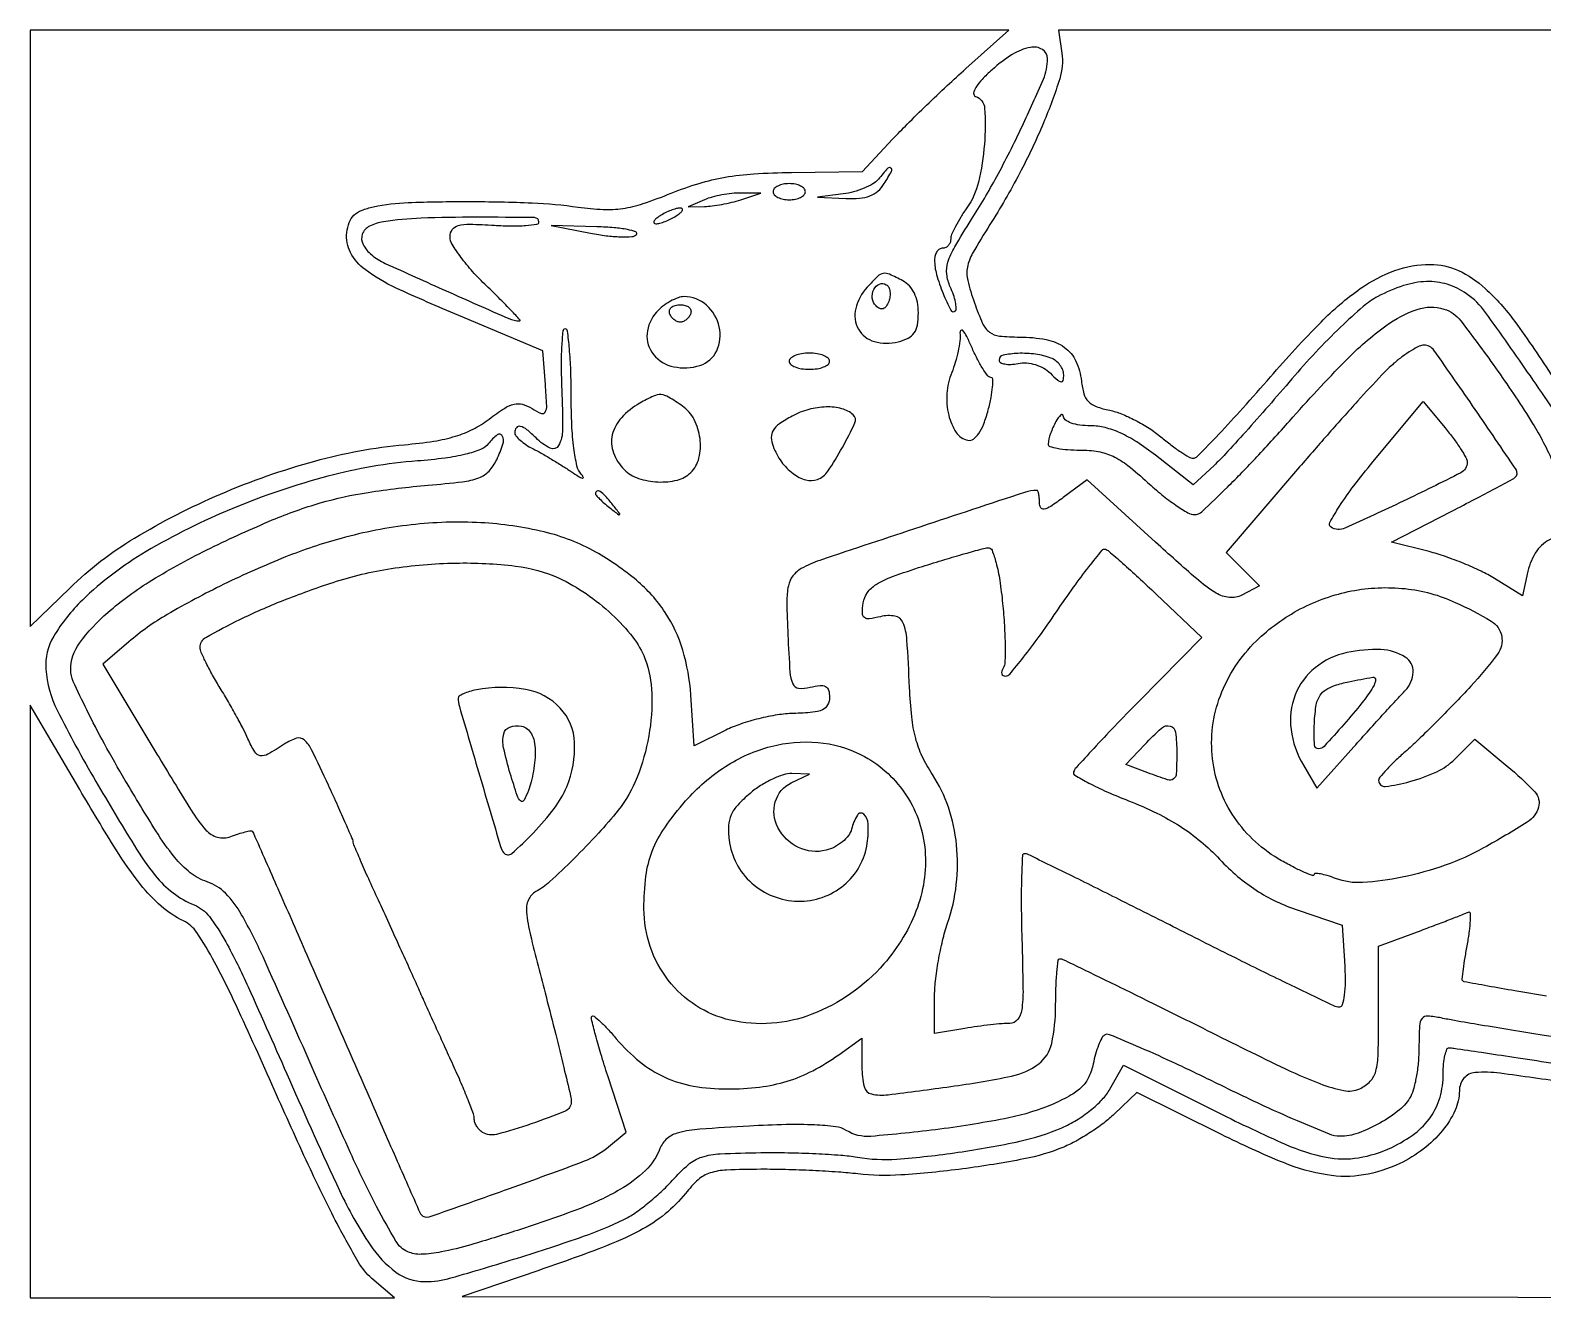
# Model space of a CAD drawing. Extents: x 0 to 315, y 0 to 157.
# Drawn here: x 0 to 187.3, y 0 to 157 of the extents above; entities that cross this region are included whole.
import ezdxf

# ---------------------------------------------------------------- set-up
doc = ezdxf.new("R2010")
doc.units = 0

msp = doc.modelspace()

# ---------------------------------------------------------------- linework, layer by layer
for points in [[(0, 120.064924), (0, 83.129848), (4.897504, 87.900166, -0.05735), (12.892513, 94.075333, -0.034631), (23.556244, 99.544043, -0.033948), (35.241842, 103.635077, -0.044449), (46.368339, 105.660322, 0.015399), (50.002828, 106.105962, 0.035572), (52.683712, 106.716491, 0.044652), (54.847881, 107.591633, 0.043765), (56.837842, 108.841994, -0.017829), (58.721823, 110.166653, -0.084556), (59.927673, 110.688533, -0.130874), (60.965249, 110.667229, -0.069473), (62.147576, 110.13991, 0.039593), (63.303668, 109.539355, 0.382246), (63.785148, 109.704413, 0.139982), (63.967417, 110.475335, 0.006902), (63.809735, 113.109205), (63.5, 117.309969), (53.064026, 121.668301, -0.008936), (45.311915, 125.06973, -0.051678), (41.468345, 127.345638, -0.113537), (39.659649, 129.463549, -0.150343), (39.202667, 131.943076, -0.061592), (39.508157, 133.195645, -0.110612), (40.087561, 134.075053, -0.098406), (41.039351, 134.68742, -0.041645), (42.5, 135.126938, -0.043404), (46.807904, 135.656398, -0.009238), (54.365587, 135.78536, -0.010161), (62.154007, 135.616054, -0.024782), (67.868447, 135.091081, 0.02367), (70.955276, 134.800582, 0.048675), (73.377107, 134.923647, 0.043507), (75.896106, 135.526761, 0.015527), (79.368447, 136.806131, -0.022391), (82.834327, 138.029369, -0.030728), (86.050261, 138.792805, -0.027062), (89.632877, 139.215823, -0.012784), (94.286054, 139.392046), (103.072107, 139.5), (106.808564, 143.5, -0.008849), (108.618063, 145.369677, -0.004182), (111.014781, 147.720312, -0.004143), (113.564837, 150.139365, -0.00584), (115.880664, 152.25), (121.216307, 157), (60.608154, 157), (0, 157)], [(119.116928, 152.104393, 0.021252), (117.892329, 150.913797, 0.050435), (117.117831, 149.907986, 0.096658), (116.844887, 149.188727, 0.370426), (117.072084, 148.809305, -0.306011), (118.205587, 147.333999, -0.03442), (118.171711, 142.885798, -0.038644), (117.441841, 138.173876, -0.097267), (116.016363, 135.02298, 0.016697), (115.244438, 133.858499, 0.01942), (114.592307, 132.701236, 0.018782), (114.120245, 131.690032, 0.100133), (114, 131.09563, -0.090094), (113.924012, 130.677338, -0.095386), (113.70625, 130.321841, -0.099739), (113.381512, 130.083984, -0.108766), (113, 130, 0.142091), (112.61866, 129.889397, 0.099719), (112.29375, 129.578498, 0.084528), (112.074871, 129.113566, 0.06794), (112, 128.5651, 0.068665), (112.249465, 126.757138, 0.02767), (113.057832, 124.393701, 0.022515), (114.009025, 122.319158, 0.508364), (114.565419, 122.232086, 0.216512), (114.69542, 122.57856, 0.034133), (114.594459, 123.317849, 0.032661), (114.342961, 124.229182, 0.023245), (113.948863, 125.212888, -0.079735), (113.516981, 126.783202, -0.103655), (113.661571, 128.264365, -0.056451), (114.504262, 130.168417, -0.009912), (116.552, 133.513835, 0.018633), (119.699786, 138.863732, 0.01314), (122.849435, 145.090524, 0.00955), (125.479075, 150.933189, 0.101298), (126, 153.478043, 0.262439), (125.355294, 154.62174, 0.187443), (123.876167, 154.881134, 0.090681), (121.628102, 153.98883, 0.042552)], [(105.047973, 138.557804, -0.085703), (104.36684, 137.975796, -0.034458), (103.26984, 137.422409, -0.032831), (101.979033, 136.976412, -0.035622), (100.675529, 136.717841), (97.5, 136.320074), (101.009453, 136.160037, 0.033173), (102.717684, 136.195489, 0.07059), (104.002362, 136.493603, 0.086457), (104.984932, 137.084521, 0.074793), (105.767927, 138, 0.011286), (106.684282, 139.543807, 0.372051), (106.604925, 139.936783, 0.391118), (106.217783, 139.903219, 0.011486)], [(83.5, 136), (81.5, 135.140571), (83.5, 135.169965, 0.028396), (84.443924, 135.237546, 0.013539), (85.646875, 135.425913, 0.013373), (86.896657, 135.691179, 0.018514), (88, 136), (90.5, 136.80064), (88, 136.830035, 0.029063), (86.896882, 136.778867, 0.019488), (85.646875, 136.598337, 0.019656), (84.445813, 136.3276, 0.036226)], [(92, 137, 0.191087), (92.151477, 136.618118, 0.088204), (92.5875, 136.29375, 0.068025), (93.234582, 136.073693, 0.048028), (94, 136, 0.048028), (94.765418, 136.073693, 0.068025), (95.4125, 136.29375, 0.088204), (95.848523, 136.618118, 0.191087), (96, 137, 0.191087), (95.848523, 137.381882, 0.088204), (95.4125, 137.70625, 0.068025), (94.765418, 137.926307, 0.048028), (94, 138, 0.048028), (93.234582, 137.926307, 0.068025), (92.5875, 137.70625, 0.088204), (92.151477, 137.381882, 0.191087)], [(78, 134, 0.027796), (77.485814, 133.625641, 0.102785), (77.234375, 133.315379, 0.335455), (77.267727, 133.122372, 0.190341), (77.5, 133.030626, 0.067616), (77.987337, 133.096832, 0.024967), (78.646875, 133.315379, 0.024204), (79.352293, 133.628962, 0.026766), (80, 134, 0.027796), (80.514186, 134.374359, 0.102785), (80.765625, 134.684621, 0.335455), (80.732273, 134.877628, 0.190341), (80.5, 134.969374, 0.067616), (80.012663, 134.903168, 0.024967), (79.353125, 134.684621, 0.024204), (78.647707, 134.371038, 0.026766)], [(43.75, 133.283746, 0.079583), (42.003689, 132.725941, 0.192667), (41.124171, 131.727424, 0.212648), (41.2215, 130.475769, 0.095644), (42.289713, 129.174523, 0.066368), (43.958739, 128.127703, 0.001968), (51.509731, 124.722035, 0.001355), (59.282946, 121.278129, 0.103959), (60.606174, 121, 0.652601), (60.657257, 121.116134, 0.003722), (59.582083, 122.271521, 0.008012), (58.220082, 123.667943, 0.004453), (56.517559, 125.328583, -0.018771), (54.787874, 127.115158, -0.023417), (53.327033, 128.90381, -0.022623), (52.263582, 130.482546, -0.13775), (52, 131.421133, -0.150106), (52.273167, 132.310548, -0.18248), (52.981138, 132.809414, -0.069471), (54.432602, 132.975786, -0.009398), (57.501363, 132.84255, 0.012758), (59.610578, 132.765168, 0.021279), (61.386301, 132.820936, 0.016868), (62.758182, 132.969232, 0.373894), (63.001363, 133.25, 0.410004), (62.471768, 133.785323, 0.002706), (55.246382, 133.837087, 0.0095), (48.402133, 133.719032, 0.028532)], [(69.401439, 131.857206, 0.017399), (71.336029, 131.549954, 0.023836), (73.093825, 131.417789, 0.02191), (74.516254, 131.441161, 0.18543), (75.088394, 131.701439, 0.545043), (75.016893, 132.019841, 0.039907), (73.972622, 132.311179, 0.027669), (72.315249, 132.539626, 0.013567), (70.186955, 132.655767), (64.5, 132.811534)], [(103.654988, 125.171259, 0.122838), (102.234303, 122.514867, 0.192868), (102.576686, 119.982689, 0.199079), (104.552718, 118.441715, 0.129519), (107.487014, 118.407385, 0.054195), (108.731487, 118.86757, 0.124595), (109.483201, 119.514196, 0.113214), (109.8786, 120.484296, 0.040412), (110, 121.983868, 0.047624), (109.873948, 123.304274, 0.065577), (109.49799, 124.433768, 0.073401), (108.886403, 125.329979, 0.083703), (108.065741, 125.964816, 0.016276), (106.421538, 126.777076, 0.152237), (105.647052, 126.87372, 0.149804), (104.948982, 126.514363, 0.015608)], [(106.323543, 123.400758, -0.057172), (106.008079, 122.795734, -0.160337), (105.634705, 122.507162, -0.194905), (105.213824, 122.526102, -0.089096), (104.75435, 122.84565, -0.166888), (104.289608, 123.796379, -0.144201), (104.470109, 124.897456, -0.184695), (105.165772, 125.554174, -0.240722), (106.025424, 125.484287, -0.140905), (106.320303, 125.159556, -0.078956), (106.478978, 124.646061, -0.068155), (106.482694, 124.028639, -0.05915)], [(77.564855, 122.071664, 0.162354), (76.400742, 119.419901, 0.196715), (77.188951, 116.841761, 0.171654), (79.698271, 115.318336, 0.128949), (82.948848, 115.483765, 0.208615), (85.016948, 117.292742, 0.167996), (85.338091, 120.25697, 0.155452), (83.746637, 122.952087, 0.184284), (81, 124, 0.087932), (80.227464, 123.86308, 0.040195), (79.293791, 123.433551, 0.038172), (78.357416, 122.809541, 0.042801)], [(81.808333, 121.925, -0.073624), (81.600259, 121.514089, -0.066918), (81.276198, 121.165781, -0.070382), (80.889952, 120.930417, -0.102038), (80.5, 120.85, -0.102038), (80.110048, 120.930417, -0.070382), (79.723802, 121.165781, -0.066918), (79.399741, 121.514089, -0.073624), (79.191667, 121.925, -0.159683), (79.189601, 122.333474, -0.143818), (79.428177, 122.684219, -0.107546), (79.888977, 122.920344, -0.064908), (80.5, 123, -0.064908), (81.111023, 122.920344, -0.107546), (81.571823, 122.684219, -0.143818), (81.810399, 122.333474, -0.159683)], [(65.829004, 112.502328, -0.011585), (65.932068, 107.513687, -0.121971), (65.440467, 105.549584, -0.409068), (64.403688, 105.221813, -0.078913), (62.642857, 106.5, 0.025889), (61.506717, 107.524207, 0.109676), (60.692404, 107.931099, 0.295406), (60.209678, 107.765987, 0.168251), (60, 107.160515, 0.175524), (60.144126, 106.762605, 0.038253), (60.660938, 106.231209, 0.03546), (61.388585, 105.675805, 0.027566), (62.25, 105.175773, -0.011499), (63.290633, 104.615593, -0.005855), (64.573437, 103.866509, -0.005814), (65.878913, 103.06276, -0.008666), (67, 102.32694, 0.011166), (67.914025, 101.733541, 0.07676), (68.405985, 101.525385, 0.635044), (68.499065, 101.639023, 0.072053), (68.25, 102.011682, -0.12875), (67.711988, 103.052899, -0.023136), (67.329467, 105.221739, -0.020989), (67.079722, 108.10709, -0.011093), (67, 111.7, 0.008475), (66.94605, 114.882558, 0.014049), (66.779687, 117.562559, 0.007672), (66.54968, 119.735989, 0.378378), (66.25, 120.002328, 0.387903), (65.962676, 119.74157, 0.009422), (65.816957, 117.800163, 0.015615), (65.756782, 115.378795, 0.009362)], [(115.15288, 119.5, -0.050692), (115.131928, 118.530022, -0.021032), (114.916383, 117.235191, -0.020551), (114.567009, 115.856055, -0.024945), (114.123469, 114.598522, 0.081085), (113.528679, 112.025197, 0.074879), (113.756758, 109.321093, 0.087618), (114.684605, 107.177004, 0.201627), (116.11776, 106.218101, 0.202446), (116.812047, 106.364441, 0.09286), (117.473988, 107.035739, 0.05876), (118.09079, 108.232735, 0.024401), (118.645963, 109.968101, 0.016459), (119.004626, 111.5144, 0.028832), (119.184491, 112.81563, 0.030625), (119.202232, 113.775596, 0.401747), (118.968023, 114, -0.236017), (118.591409, 114.188262, -0.020284), (117.96238, 115.101562, -0.02337), (117.275298, 116.313247, -0.015872), (116.603525, 117.75, 0.013714), (115.989854, 119.077384, 0.057981), (115.513115, 119.810937, 0.441581), (115.271701, 119.822291, 0.219903)], [(94, 116, 0.226478), (94.182831, 115.617064, 0.074992), (94.734375, 115.29375, 0.057076), (95.542644, 115.073116, 0.038131), (96.5, 115, 0.038131), (97.457356, 115.073116, 0.057076), (98.265625, 115.29375, 0.074992), (98.817169, 115.617064, 0.226478), (99, 116, 0.226478), (98.817169, 116.382936, 0.074992), (98.265625, 116.70625, 0.057076), (97.457356, 116.926884, 0.038131), (96.5, 117, 0.038131), (95.542644, 116.926884, 0.057076), (94.734375, 116.70625, 0.074992), (94.182831, 116.382936, 0.226478)], [(120, 116.138672, 0.273434), (120.174877, 115.842802, 0.082278), (120.688011, 115.661881, 0.057078), (121.444582, 115.615861, 0.033913), (122.342166, 115.725077, -0.066026), (123.391326, 115.784967, -0.054788), (124.491614, 115.57985, -0.055016), (125.516328, 115.14214, -0.068051), (126.342166, 114.514977, 0.012509), (127.254678, 113.647014, 0.156058), (127.68397, 113.452337, 0.388278), (127.928555, 113.628649, 0.051416), (128, 114.321583, 0.096576), (127.882004, 114.926782, 0.066863), (127.53535, 115.534146, 0.064309), (127.022911, 116.051522, 0.07397), (126.418213, 116.393011, 0.059079), (124.518893, 116.874726, 0.042519), (122.331631, 116.974051, 0.042236), (120.491172, 116.744605, 0.354397)], [(75.5, 110.805055, 0.076609), (73.225442, 109.007581, 0.13049), (72.093152, 106.882688, 0.147244), (72.23173, 104.661341, 0.108095), (73.571429, 102.571429, 0.117346), (75.316187, 101.497443, 0.068367), (77.745952, 101.051208, 0.069627), (80.147462, 101.277428, 0.138997), (81.8, 102.2, 0.138143), (82.816615, 104.013846, 0.090171), (82.952826, 106.424417, 0.088024), (82.225989, 108.78239, 0.121894), (80.777494, 110.443296, 0.016031), (79.055355, 111.569015, 0.120188), (78.132998, 111.862102, 0.127747), (77.204399, 111.687672, 0.019016)], [(177.972427, 103.5, -0.28952), (177.190483, 102.187814, -0.005965), (170.02754, 98.658264, -0.006392), (162.812877, 95.322206, -0.248405), (161.1031, 95.436281, -0.399969), (160.952772, 96.010001, -0.016035), (162.158398, 98.036124, -0.020062), (163.9281, 100.573847, -0.010924), (166.290304, 103.549872), (172.5, 111.031529), (175.223099, 107.765765, -0.013454), (176.267779, 106.442057, -0.01718), (177.153993, 105.165568, -0.0152), (177.816539, 104.065538, -0.121971)], [(94.36885, 109.199424, 0.02504), (92.788068, 108.236042, 0.102714), (92.01186, 107.433451, 0.152811), (91.781068, 106.568323, 0.079893), (92.006988, 105.465282, 0.065912), (93.031377, 103.559017, 0.075883), (94.476743, 102.086848, 0.090363), (96.058745, 101.297377, 0.1637), (97.488749, 101.357309, 0.15354), (98.787394, 102.38851, 0.022149), (100.580477, 105.308532, 0.017866), (102.132898, 108.35956, 0.328708), (101.929224, 109.363215, 0.121798), (100.525699, 110.117287, 0.068174), (98.589442, 110.339918, 0.06119), (96.43129, 110.027225, 0.05785)], [(70, 99.622445, 0.184603), (70.08115, 99.410139, 0.013803), (70.514062, 98.952641, 0.017649), (71.079598, 98.425681, 0.012436), (71.75, 97.872445, 0.001576), (72.879507, 96.99236, 0.377591), (73, 97, 0.377591), (73.00764, 97.120493, 0.001576), (72.127555, 98.25, 0.017685), (71.23668, 99.306759, 0.065617), (70.573889, 99.869516, 0.241985), (70.193395, 99.90695, 0.307699)], [(120.43113, 86.002142, -0.009427), (120.65013, 83.248633, -0.012936), (120.73619, 80.765525, -0.009663), (120.714524, 78.712117, -0.131678), (120.501324, 78.002142, 0.067514), (120.330576, 77.618504, 0.141027), (120.329369, 77.294379, 0.190763), (120.49264, 77.081153, 0.135907), (120.785684, 77, 0.223033), (121.315995, 77.248937, 0.005775), (123.011741, 79.33958, 0.011157), (124.957716, 81.912085, 0.007259), (127.094701, 84.964528, -0.006473), (129.214349, 88.00237, -0.010443), (131.105608, 90.526458, -0.004459), (132.754176, 92.595197, -0.310433), (133.158432, 92.714528, -0.100038), (133.586745, 92.472477, -0.002506), (135.279766, 90.991155, -0.005288), (137.247023, 89.214991, -0.003568), (139.455385, 87.14898), (145.093906, 81.797961), (137.296953, 73.863494, 0.00302), (134.288906, 70.765179, 0.004553), (131.70895, 68.025985, 0.001893), (129.534869, 65.657266, 0.101276), (129.222876, 65.133142, 0.358686), (129.37808, 64.712816, 0.011122), (131.104676, 63.755961, 0.017084), (133.326611, 62.683622, 0.010399), (136.018157, 61.562493, -0.01979), (139.511417, 60.029829, -0.029314), (142.426448, 58.392982, -0.031566), (144.963665, 56.52995, -0.029329), (147.312873, 54.318877, 0.026487), (149.54139, 52.197402, 0.032661), (151.837755, 50.478593, 0.033318), (154.298218, 49.100296, 0.029605), (157.017591, 47.998921), (162.5, 46.147818), (162.80226, 41.073909, -0.017755), (162.849012, 39.125778, -0.029526), (162.733289, 37.488159, -0.030163), (162.500978, 36.279504, -0.342692), (162.141063, 36, -0.112144), (161.434038, 36.160597, -0.00082), (155.966425, 38.790625, -0.00305), (149.712791, 41.858573, -0.001944), (142.473958, 45.5, 0.001274), (135.25804, 49.142018, 0.002041), (129.077929, 52.209995, 0.000372), (123.611214, 54.891011, 0.113456), (123.135154, 55.00211, 0.402132), (122.886107, 54.764755, 0.00355), (122.778913, 51.918605, 0.009453), (122.739457, 48.528942, 0.005664), (122.814338, 44.50211, -0.003718), (122.955723, 38.215498, -0.039213), (122.793224, 35.653268, -0.133635), (122.276529, 34.456011, -0.226671), (121.314338, 33.988994, 0.020581), (120.369249, 33.944332, 0.006128), (118.931399, 33.799145, 0.006136), (117.318781, 33.596246, 0.006594), (115.75, 33.358152), (112, 32.738315), (112, 37.191019, -0.028204), (112.115589, 39.238553, -0.015346), (112.475852, 41.732288, -0.015247), (112.99915, 44.253454, -0.023316), (113.61992, 46.397927, 0.053749), (114.696236, 51.188544, 0.053779), (114.726445, 56.097578, 0.05547), (113.723416, 60.754911, 0.065507), (111.749086, 64.802971, -0.035728), (110.479535, 67.055792, -0.045927), (109.664655, 69.288435, -0.037987), (109.175053, 71.945314, -0.015893), (108.90391, 75.577554, 0.005957), (108.578324, 81.530404, 0.080636), (108.088758, 83.645314, 0.259702), (107.101411, 84.434347, 0.103352), (105.309136, 84.36274, -0.024892), (103.921426, 84.087023, -0.206543), (103.315043, 84.248985, -0.233893), (103.060853, 84.784864, -0.03192), (103.163394, 86.056995, -0.121343), (103.684164, 87.339362, -0.097996), (104.776835, 88.353562, -0.051246), (106.781023, 89.322682, -0.010574), (110.5, 90.583446, -0.003005), (113.262924, 91.437186, -0.004055), (115.772982, 92.174129, -0.002777), (117.884581, 92.762868, -0.043551), (118.62079, 92.896306, -0.334795), (119.12402, 92.585084, -0.028507), (119.62301, 91.047429, -0.02673), (120.075848, 88.851261, -0.01292)], [(65.5, 89.12116, -0.043975), (68.848966, 87.212629, -0.036613), (72.038662, 84.638147, -0.038067), (74.626766, 81.817527, -0.075687), (76.117557, 79.1849, -0.083661), (76.986916, 74.834475, -0.051164), (76.609792, 69.601067, -0.050565), (75.159052, 64.463636, -0.073492), (72.810414, 60.389897, -0.018531), (70.365238, 57.526399, -0.011627), (67.308529, 54.35554, -0.009909), (64.350104, 51.540001, -0.060055), (62.631732, 50.31097, 0.167547), (61.696178, 49.281987, 0.12607), (61.458288, 47.760006, 0.036927), (61.945099, 44.917039, 0.002758), (63.881732, 37.298448, -0.002033), (65.0766, 32.626316, -0.003), (66.084009, 28.515247, -0.001381), (66.911353, 25.00629, -0.05726), (67, 24.234753, -0.303579), (66.259481, 23.127508, -0.015697), (62.034475, 21.534995, -0.017727), (57.726777, 20.232534, -0.205768), (56.022469, 20.486113, -0.063154), (55.631353, 20.80221, -0.051554), (55.30035, 21.227012, -0.053373), (55.075115, 21.690604, -0.08662), (55, 22.120942, 0.087289), (54.887022, 22.763161, 0.005968), (54.232815, 24.500118, 0.008384), (53.38867, 26.560102, 0.00619), (52.388305, 28.811925, -0.00073), (51.258393, 31.282292, -0.000548), (50.021862, 34.004128, -0.000554), (48.864058, 36.567656, -0.001273), (47.999814, 38.5, 0.001582), (47.10491, 40.497584, 0.000584), (45.830945, 43.308596, 0.000579), (44.433007, 46.374178, 0.000696), (43.111508, 49.252668, -0.002248), (41.918952, 51.871694, -0.003469), (40.914006, 54.147337, -0.001139), (40.063814, 56.121584, -0.101436), (40, 56.432899, 0.101716), (39.936111, 56.743706, 0.001177), (39.097544, 58.684624, 0.003535), (38.105289, 60.923077, 0.002293), (36.927811, 63.49794, 0.005056), (34.853883, 67.862352, 0.092554), (33.942093, 69.091344, 0.272802), (32.985187, 69.300582, 0.065762), (31.462994, 68.56771, -0.015349), (29.42217, 67.318314, -0.168872), (28.492778, 67.145292, -0.226109), (27.798915, 67.615182, -0.029462), (26.964606, 69.25, 0.016781), (26.421993, 70.383303, 0.005515), (25.549812, 72.014062, 0.005486), (24.541485, 73.803565, 0.006183), (23.532729, 75.5, -0.010035), (22.592908, 77.108583, -0.012692), (21.792512, 78.633653, -0.010786), (21.18686, 79.9324, -0.093655), (21.043372, 80.550734, -0.281863), (21.732186, 81.787344, -0.01449), (25.959668, 84.010471, -0.020026), (31.320759, 86.373197, -0.014226), (37.5, 88.605084, -0.041868), (44.702475, 90.325501, -0.033101), (52.686467, 91.002612, -0.034069), (60.119974, 90.632987, -0.078232)], [(176.5, 86.136516, -0.027519), (180.942727, 83.812639, -0.216112), (182.241035, 81.947739, -0.209262), (181.715323, 79.703381, -0.025738), (178.418167, 75.741844, -0.005572), (176.324056, 73.524093, -0.004536), (174.033603, 71.194599, -0.004585), (171.884857, 69.087526, -0.011927), (170.288954, 67.622747, 0.010774), (169.028935, 66.471595, 0.015404), (167.96613, 65.393302, 0.011241), (167.143088, 64.464084, 0.177427), (167, 64.073547, 0.446778), (167.820908, 63.338231, 0.040456), (170.864845, 63.926028, 0.040045), (174.206244, 65.152069, 0.088651), (176.426045, 66.698773), (178.913132, 69.185859), (182.93854, 65.84293, -0.029665), (186.336672, 62.662286, -0.266468), (186.800195, 60.754106, -0.183697), (185.417093, 58.919081, -0.014104), (180, 55.720577, -0.041025), (175.244619, 53.57894, -0.034446), (169.918198, 52.091707, -0.035303), (164.991055, 51.433304, -0.106799), (161.662724, 51.938133, 0.016692), (160.641304, 52.287925, 0.030186), (159.782175, 52.494716, 0.034726), (159.156014, 52.56161, 0.425094), (159, 52.411264, -0.520929), (158.830937, 52.293029, -0.013492), (157.820662, 52.693255, -0.017371), (156.52548, 53.301278, -0.009597), (154.985233, 54.128456, -0.115289), (149.145609, 59.477687, -0.121777), (146.428573, 66.756252, -0.119813), (147.397408, 74.556234, -0.10924), (151.843631, 81.347309, -0.072678), (157.302468, 85.314025, -0.07299), (163.660234, 87.545646, -0.074424), (170.278798, 87.832238, -0.080577)], [(163.072129, 79.905606, 0.117566), (159.139228, 78.041076, 0.132001), (156.672043, 74.66827, 0.12564), (156.158312, 70.375091, 0.101014), (157.679929, 65.964691), (159.359858, 63.120798), (163.929929, 68.238363, -0.001263), (165.812839, 70.336151, -0.001294), (167.69126, 72.407522, -0.001253), (169.33081, 74.19708, -0.005444), (170.316912, 75.244876, 0.18329), (171.272826, 77.484522, 0.266017), (170.305306, 79.346866, 0.136333), (167.28444, 80.28355, 0.05965)], [(166.29969, 75.647481, -0.035967), (164.96594, 73.722299, -0.011069), (162.689154, 71.018721, -0.004786), (160.249705, 68.301705, -0.210427), (159.56456, 68, -0.397417), (159.065217, 68.471338, -0.021971), (159.032941, 70.818361, -0.027964), (159.241862, 73.23895, -0.10711), (159.765313, 74.649185, -0.114071), (160.445567, 75.315186, -0.055276), (161.554711, 75.833576, -0.031847), (163.321035, 76.30932, -0.007688), (166.29969, 76.863818, -0.23513), (166.529415, 76.794465, -0.206808), (166.629562, 76.562694, -0.095808), (166.551254, 76.157771, -0.037994)], [(55.25, 75.294267, 0.023558), (54.38802, 75.085714, 0.03513), (53.660938, 74.816411, 0.038246), (53.137189, 74.529328, 0.253461), (53, 74.276084, 0.071128), (53.147294, 73.245899, 0.000483), (55.677881, 64.608278, 0.000397), (58.246066, 55.899127, 0.08792), (58.628503, 55.132896, 0.438176), (59.635672, 55.025212, 0.021905), (62.314582, 57.587992, 0.028766), (64.920078, 60.642518, 0.063799), (66.441431, 63.291697, 0.108986), (67.417677, 68.757455, 0.179407), (65.630516, 73.039248, 0.164517), (61.320877, 75.3615, 0.089843)], [(0, 36.696468), (0, 0), (22.555764, 0), (45.111527, 0), (42.317846, 2.403023, -0.0835), (40.618697, 4.445822, -0.012057), (37.995595, 9.212276, -0.010942), (34.699959, 15.912898, -0.004487), (30.509823, 25.140632, 0.003388), (25.802583, 35.567965, 0.015218), (22.8236, 41.561744, 0.022841), (20.636315, 45.232594, 0.136034), (18.97158, 46.684891, -0.06748), (16.234654, 48.484685, -0.046494), (13.67077, 51.174567, -0.027814), (10.643864, 55.478902, -0.00669), (6.127973, 62.946468), (0, 73.392937)], [(62.545575, 67.799957, -0.02841), (62.49817, 66.608159, -0.018112), (62.314445, 65.232629, -0.018193), (62.035261, 63.892468, -0.031982), (61.694749, 62.813534, -0.033122), (61.12965, 61.60021, -0.490806), (60.72907, 61.537135, -0.125525), (60.313131, 62.193693, -0.004953), (59.451487, 64.930136, -0.020718), (58.62975, 68.099185, -0.111812), (58.648166, 69.867066, -0.257896), (59.398244, 70.691995, -0.130299), (60.843237, 70.791791, -0.120955), (61.534702, 70.473896, -0.095746), (62.071617, 69.846979, -0.077386), (62.416769, 68.937863, -0.04787)], [(142, 67.5, -0.01055), (141.945185, 64.902434, -0.235417), (141.59138, 64.261837, -0.235433), (140.866886, 64.158759, -0.010551), (138.419528, 65.030595), (135.708857, 66.061191), (138.028743, 68.530595, -0.022085), (140.108435, 70.557095, -0.250606), (141.187838, 70.818025, -0.308765), (141.847366, 70.062904, -0.029751)], [(102.928915, 67.248446, -0.124464), (108.29392, 62.550556, -0.1246), (110.7785, 55.869142, -0.114404), (109.873676, 48.347527, -0.09352), (105.738822, 41.355315, -0.120683), (96.803727, 35.109629, -0.150021), (86.739278, 34.38339, -0.174083), (79.023169, 39.334605, -0.165019), (76.006589, 48.1849, -0.031475), (76.254747, 52.213442, -0.061229), (77.040533, 55.332995, -0.059595), (78.575132, 58.223197, -0.028351), (81.174435, 61.545889, -0.068826), (86.092163, 65.79705, -0.079926), (91.743973, 68.293101, -0.085839), (97.550099, 68.788441, -0.096648)], [(89.152704, 62.475038, 0.0296), (87.632589, 61.034032, 0.082036), (86.816468, 59.813073, 0.092462), (86.489527, 58.483492, 0.044664), (86.54679, 56.725038, 0.182772), (89.362633, 51.360588, 0.177361), (95.064171, 49.117652, 0.181078), (100.777551, 51.103717, 0.188179), (103.667073, 56.318788, 0.041702), (103.788387, 58.714258, 0.205833), (103.226956, 59.910687, 0.473938), (102.439215, 59.784278, 0.067789), (101.722159, 58.045538, -0.099746), (101.332629, 57.248556, -0.056285), (100.583982, 56.470132, -0.052972), (99.615143, 55.826201, -0.05878), (98.565233, 55.427017, -0.174716), (95.136419, 55.771166, -0.16342), (92.600767, 58.22966, -0.19025), (92.276982, 61.428877, -0.214785), (94.25, 63.779505), (96.5, 64.864639), (94.326725, 64.93232, 0.086287), (93.283953, 64.78429, 0.032568), (91.910381, 64.238411, 0.031077), (90.461296, 63.43635, 0.032974)]]:
    msp.add_lwpolyline(points, format="xyb", close=True)
for points in [[(221.173193, 157), (127.346386, 157), (127.761372, 154.172518, -0.113957), (127.502164, 150.987569, -0.022146), (125.498311, 145.539063, -0.022487), (122.531505, 139.264501, -0.019103), (118.858955, 132.921721, 0.009639), (116.717634, 129.379805, 0.082281), (116.065833, 127.649727, 0.1109), (116.106512, 126.008936, 0.023448), (116.937544, 123.25, 0.018962), (117.958697, 120.67377, 0.127049), (118.804765, 119.601541, 0.139074), (120.028878, 119.121628, 0.024319), (122.528036, 119, -0.046871), (125.819205, 118.690801, -0.108501), (128.089495, 117.721548, -0.12977), (129.499272, 116.023956, -0.082689), (130.187783, 113.535568, 0.044596), (130.493884, 111.978131, 0.122353), (131.053156, 111.016337, 0.114312), (132.02342, 110.390357, 0.036323), (133.691271, 109.923878, -0.046226), (135.13882, 109.487977, -0.023529), (136.866146, 108.691749, -0.023157), (138.584139, 107.695995, -0.031989), (140.017996, 106.638311, 0.012617), (141.282206, 105.62791, 0.016598), (142.487453, 104.775004, 0.014097), (143.521264, 104.134802, 0.132332), (144.021677, 104, 0.202459), (144.573414, 104.232957, 0.002706), (147.193452, 106.954765, 0.007207), (150.19873, 110.203284, 0.004611), (153.599997, 114.058774, -0.015538), (159.86985, 120.860425, -0.045311), (164.731125, 124.991949, -0.066565), (169.029018, 127.234587, -0.087221), (173.383437, 128, -0.108208), (176.876464, 127.235095, -0.078354), (180.202602, 125.019873, -0.049155), (183.876042, 120.903787, -0.014759), (188.629949, 113.968235, 0.005376)], [(191.371725, 105.963415, 0.003748), (185.801865, 114.173629, 0.005549), (180.254856, 122.031607, 0.083696), (177.880547, 124.371115, 0.078775), (175.509369, 125.527618, 0.082508), (172.935045, 125.869199, 0.071392), (170.088701, 125.36515, 0.042131), (166.905746, 124.011817, 0.056597), (165.076299, 122.762075, 0.012855), (162.292789, 120.230198, 0.01315), (159.216778, 117.125132, 0.012441), (156.249312, 113.806013, -0.003329), (153.357075, 110.449914, -0.003648), (150.506717, 107.234259, -0.003411), (148.030737, 104.519175, -0.018238), (146.617155, 103.097847), (144.047179, 100.695694), (139.35948, 104.347847, 0.021084), (137.044674, 105.999361, 0.037615), (134.995657, 107.124991, 0.045559), (133.119731, 107.780344, 0.061337), (131.33589, 108, -0.031777), (129.990636, 108.085584, -0.056223), (128.911615, 108.348945, -0.077928), (128.191897, 108.748944, -0.216234), (127.929715, 109.25, 0.652699), (127.630306, 109.362044, 0.071118), (127.030914, 108.540556, 0.034348), (126.36216, 107.04173, 0.064481), (126.070285, 105.75, 0.352854), (126.264144, 105.457305, 0.029967), (127.20221, 105.220313, 0.029333), (128.485282, 105.054009, 0.017563), (130.022343, 105, -0.042038), (132.283563, 104.809549, -0.069646), (134.105604, 104.231677, -0.056027), (135.954634, 103.077249, -0.018664), (138.384174, 101, 0.015707), (140.154308, 99.468331, 0.019975), (141.884352, 98.175, 0.018346), (143.387329, 97.221549, 0.132931), (144.205926, 97, 0.191753), (145.121233, 97.364426, 0.005246), (148.269891, 100.407244, 0.010127), (151.915757, 104.154038, 0.006687), (155.959223, 108.59913, -0.012078), (162.927154, 116.09518, -0.042634), (167.899124, 120.39058, -0.072992), (171.789044, 122.42353, -0.162197), (175.092491, 122.470645, -0.153621), (177.172374, 121.010181, -0.009265), (181.756702, 114.79107, -0.014716), (186.077018, 108.30013, -0.040535), (188.597865, 103.420018, 0.03587)], [(188.448342, 94.026623, 0.142212), (186.589787, 92.503958, 0.09672), (185.495551, 89.979742), (184.828537, 86.942851), (181.353512, 89.090535, 0.02687), (179.690295, 89.998824, 0.014133), (177.537194, 90.954806, 0.014021), (175.270446, 91.812034, 0.020937), (173.241614, 92.421095), (168.604742, 93.603972), (176.052371, 97.429879, 0.001449), (178.935042, 98.921304, 0.00221), (181.427457, 100.234033, 0.000777), (183.570482, 101.379149, 0.0583), (183.892163, 101.603389, 0.375559), (184.018036, 102.588881, 0.002691), (178.955675, 110.038536, 0.003181), (173.85213, 117.362306, 0.244782), (172.623925, 117.995033, 0.112745), (172.029715, 117.856553, 0.022463), (171.066003, 117.332046, 0.022719), (169.977008, 116.604839, 0.019453), (168.898637, 115.745033, 0.026643), (167.399274, 114.304818, 0.003471), (164.393341, 111.047615, 0.004034), (160.882711, 107.127049, 0.003363), (157.214437, 102.906422), (148.1316, 92.312844), (150.187635, 90.25681), (152.243669, 88.200775), (150.061052, 87.032674, -0.150345), (148.517534, 86.731114, -0.111549), (146.862472, 87.293751, -0.042021), (144.440254, 89.074207, -0.004822), (139.382109, 93.578123), (130.885784, 101.291673), (127.942892, 99.115899, -0.011579), (126.385755, 98.019499, -0.093847), (125.586418, 97.678547, -0.320885), (125.171411, 97.856449, -0.13705), (125, 98.470063, 0.019319), (124.977333, 99.056493, 0.031277), (124.907805, 99.550581, 0.032724), (124.80839, 99.912947, 0.319669), (124.686144, 100, 0.079701), (123.161221, 99.755369, 0.000525), (110.284284, 95.499757, 0.000853), (97.775726, 91.3276, 0.046536), (95.5, 90.320448, 0.102679), (94.450307, 89.410333, 0.113382), (93.895541, 88.188, 0.053723), (93.707573, 86.17084, 0.008076), (93.831999, 82.102843, 0.00489), (94.092623, 77.495551, 0.083782), (94.441518, 76.028345, 0.276906), (95.16746, 75.499173, 0.084077), (96.581999, 75.609936, -0.031141), (97.814125, 75.838786, -0.151144), (98.505531, 75.713946, -0.21014), (98.876797, 75.25285, -0.06683), (98.993896, 74.358408, -0.123203), (98.757288, 73.425768, -0.166172), (98.12367, 72.838047, -0.082352), (96.882733, 72.515668, -0.015622), (94.542125, 72.378365, 0.033328), (92.553371, 72.190901, 0.020401), (90.244107, 71.719395, 0.020415), (87.985529, 71.062509, 0.03391), (86.153423, 70.305871), (82.210386, 68.355011), (81.80911, 74.656932, 0.056604), (80.814774, 80.226253, 0.074339), (78.626308, 84.897016, 0.071193), (75.081499, 88.868272, 0.047), (70.044215, 92.359001, 0.069564), (63.665435, 94.856337, 0.045122), (55.81389, 95.995459, 0.041827), (47.190627, 95.739189, 0.03863), (38.490888, 94.061217, 0.028096), (31.618776, 91.753825, 0.018403), (23.977727, 88.369795, 0.018391), (16.963574, 84.624079, 0.045407), (12.213744, 81.247288), (9.009532, 78.5), (15.689649, 67.345043, 0.003553), (19.912182, 60.4063, 0.043892), (21.761179, 57.930735, 0.144801), (23.194759, 57.043986, 0.158731), (24.823571, 57.123021, -0.012051), (25.779896, 57.46047, -0.018717), (26.62107, 57.700251, -0.013488), (27.307383, 57.848892, -0.279065), (27.496946, 57.777978, -0.063425), (27.643545, 57.534441, -0.000046), (30.664887, 50.678531, -0.000538), (34.024896, 43.029959, -0.000329), (37.973095, 34, 0.000269), (41.917647, 24.975452, 0.000443), (45.265895, 17.34478, 0.000028), (48.286333, 10.478751, 0.071367), (48.396792, 10.301378, 0.311349), (49.417532, 10.02146, 0.001757), (59.347335, 13.528798, 0.004391), (68.638899, 16.939769, 0.080878), (71.351195, 18.5), (73.807182, 20.5), (71.524266, 27.5, -0.005565), (70.673594, 30.210347, -0.008799), (70.011311, 32.554073, -0.003512), (69.49914, 34.553429, -0.249195), (69.579577, 34.875568, -0.402161), (69.823513, 34.89339, -0.014217), (70.599887, 34.212127, -0.019274), (71.533634, 33.274977, -0.011383), (72.578017, 32.089651, 0.047493), (75.472503, 29.246927, 0.06414), (78.590794, 27.320645, 0.062909), (82.143422, 26.223238, 0.04354), (86.338468, 25.85767, 0.029837), (90.333999, 26.096717, 0.044662), (93.752337, 26.820585, 0.04599), (96.914016, 28.11968, 0.034265), (100.130606, 30.093), (103, 32.136188), (103, 28.568094, 0.056554), (103.27457, 26.148371, 0.290219), (104.191458, 25.24151, 0.085006), (106.241488, 25.148424, 0.003103), (114, 26.166185, 0.016013), (121.548558, 27.451569, 0.113618), (124.907432, 28.979647, 0.178126), (126.508395, 31.504936, 0.053168), (127, 36.11501, -0.008145), (127.036762, 38.371455, -0.013514), (127.150138, 40.271284, -0.00712), (127.306672, 41.817839, -0.380887), (127.511108, 42, -0.113321), (127.896581, 41.911499, -0.00029), (132.910164, 39.477661, -0.001797), (138.561238, 36.705152, -0.001116), (145.173145, 33.413314, 0.003044), (154.850912, 28.641558, 0.020921), (159.715523, 26.526326, 0.04371), (162.709117, 25.662401, 0.15654), (164.662037, 25.891875, 0.094044), (165.961006, 26.809573, 0.131556), (166.647329, 28.046447, 0.055305), (166.939596, 30.206654, 0.005996), (167, 35.243842), (167, 43.530562), (172.25, 45.497589, 0.001166), (174.306559, 46.273599, 0.001631), (176.140889, 46.977503, 0.000973), (177.683307, 47.578625, 0.021608), (178.123238, 47.773387, -0.53657), (178.323146, 47.657606, -0.025468), (178.332377, 46.730952, -0.023053), (178.217611, 45.416071, -0.012027), (177.960016, 43.791079, 0.005112), (177.673317, 42.131268, 0.008037), (177.464611, 40.699461, 0.003107), (177.314257, 39.477814, 0.22711), (177.37792, 39.292192, 0.154024), (177.572383, 39.188939, 0.000426), (180.52453, 38.646818, 0.002497), (183.869851, 38.052692, 0.001549), (187.802804, 37.38699, 0.00663)], [(196.776369, 30.994002, 0.002816), (187.5, 32.502685, -0.001327), (183.469763, 33.145842, -0.00153), (179.629687, 33.781172, -0.001369), (176.37873, 34.338418, -0.008921), (174.75, 34.652232, 0.033383), (173.080105, 34.890015, 0.253573), (172.379658, 34.575554, 0.15318), (172.058268, 33.690012, 0.011038), (172, 31.050836, -0.021715), (171.924293, 29.308484, -0.020054), (171.697542, 27.531925, -0.020509), (171.36713, 25.966868, -0.060655), (170.970356, 24.944609, -0.100233), (169.591217, 23.27767, -0.041918), (167.167375, 21.633572, -0.041911), (164.461737, 20.397767, -0.086384), (162.176609, 20, -0.097202), (160.908689, 20.24884, -0.004741), (156.940369, 21.912939, -0.007552), (152.248873, 24.017368, -0.005365), (147.051088, 26.512132, 0.005035), (141.932763, 28.972926, 0.00797), (137.493079, 30.967, 0.002957), (133.675059, 32.582538, 0.241526), (133.053301, 32.532942, 0.136607), (132.707914, 32.158975, 0.024364), (132.311464, 31.284025, 0.024738), (131.937644, 30.182796, 0.0201), (131.644251, 28.971254, -0.058583), (131.121039, 27.362448, -0.087258), (130.280473, 26.148277, -0.069505), (128.92773, 25.114788, -0.025324), (126.765089, 24.03529, -0.053846), (121.195472, 22.283394, -0.017312), (112.634925, 20.879607, -0.012078), (104.092017, 19.989998, -0.160829), (101.061722, 20.729381, 0.11019), (99.764839, 21.186318, 0.018678), (97.133344, 21.40234, 0.016849), (93.603324, 21.440677, 0.008053), (89.069596, 21.264039, 0.004721), (82.938696, 20.868116, 0.043075), (80.300036, 20.442219, 0.112426), (78.876748, 19.719177, 0.129093), (77.99293, 18.481405, -0.110607), (76.207736, 15.778134, -0.061421), (73.033458, 13.394204, -0.039841), (68.044486, 11.034372, -0.012994), (60.349878, 8.34538, -0.006064), (54.558962, 6.566193, -0.023312), (50.900032, 5.673347, -0.037481), (48.411285, 5.37881, -0.116162), (46.760856, 5.693506, -0.155156), (45.292391, 7.001214, -0.01426), (42.89385, 11.320977, -0.012482), (39.669926, 17.937768, -0.003408), (34.91564, 28.538253, 0.001991), (28.827274, 42.217021, 0.023124), (26.179049, 47.443489, 0.06499), (24.181424, 50.09854, 0.118647), (21.89651, 51.530368, -0.085047), (19.816908, 52.648368, -0.057285), (17.891452, 54.543289, -0.030609), (15.554468, 57.832446, -0.005897), (11.766147, 64.084743, -0.007879), (9.185738, 68.620911, -0.010641), (7.005619, 72.806859, -0.00789), (5.324907, 76.348358, -0.105423), (5.016147, 77.747119, -0.162153), (6.097983, 81.07482, -0.054361), (9.606794, 84.883465, -0.042519), (15.071098, 88.890626, -0.023668), (22.320745, 92.855227, -0.012997), (29.973958, 96.338466, -0.029998), (35.926764, 98.451859, -0.032119), (41.837145, 99.75462, -0.017103), (49.277019, 100.640641, 0.008784), (53.525988, 101.075103, 0.059328), (55.578307, 101.572948, 0.115649), (56.818248, 102.397374, 0.078363), (57.776366, 103.805868, 0.031554), (58.542498, 105.736058, 0.201383), (58.45735, 106.763442, 0.469626), (57.84594, 106.895389, 0.05831), (56.739668, 105.796499, -0.129349), (55.7643, 105.068369, -0.036105), (53.935791, 104.478974, -0.027962), (51.371006, 104.002369, -0.012465), (47.951877, 103.649319, 0.045367), (36.86481, 101.761713, 0.033663), (25.088853, 97.772748, 0.03432), (14.345993, 92.416444, 0.060074), (6.450762, 86.400254, 0.064526), (2.904648, 81.931436, 0.155389), (1.938148, 77.869461, 0.097446), (3.34252, 72.775172, 0.016876), (8.131565, 63.946468, 0.004584), (12.865028, 56.048726, 0.030808), (15.484619, 52.306254, 0.061981), (17.684513, 50.152954, 0.065718), (20.304161, 48.654279, -0.133562), (22.188156, 47.210282, -0.038154), (24.208955, 44.092148, -0.01875), (26.987588, 38.501509, -0.002786), (32.098889, 27, 0.006108), (38.312506, 13.264692, 0.038035), (42.102059, 6.538631, 0.085032), (45.299017, 3.166717, 0.161988), (48.805764, 2.000007, 0.069622), (52.108379, 2.462126, 0.005883), (60.361532, 4.923251, 0.008084), (68.532015, 7.610417, 0.03054), (73.5, 9.681472, 0.037773), (74.863122, 10.482979, 0.017771), (76.5, 11.708312, 0.017495), (78.131986, 13.119919, 0.023533), (79.5, 14.514909, -0.032284), (81.52669, 16.510529, -0.102349), (83.180102, 17.433516, -0.065197), (85.44717, 17.834221, -0.007964), (90.5, 17.979814, -0.00793), (93.852138, 17.96982, -0.007221), (97.308658, 17.854732, -0.007245), (100.395492, 17.662436, -0.023109), (102.444368, 17.409324, 0.06111), (107.319679, 17.179743, 0.017017), (114.93411, 18.013342, 0.017562), (122.578053, 19.390027, 0.048789), (127.769083, 21.057504, 0.035677), (129.574635, 21.996658, 0.031641), (131.306054, 23.217687, 0.033031), (132.76429, 24.558626, 0.060126), (133.730855, 25.853761), (135.423543, 28.803101), (147.196395, 22.90155, 0.012108), (155.446934, 19.012724, 0.054949), (160.506811, 17.411657, 0.089729), (164.497421, 17.341058, 0.070561), (168.633477, 18.630363, 0.050368), (171.473286, 20.347008, 0.079052), (173.45195, 22.393078, 0.085014), (174.605432, 24.835265, 0.068014), (175, 27.722506, -0.021591), (175.05417, 28.976375, -0.035224), (175.220313, 30.027469, -0.039965), (175.45906, 30.780364, -0.31706), (175.75, 30.966751, -0.025395), (176.312212, 30.913133, -0.000343), (179.749133, 30.405827, -0.000974), (183.730151, 29.807498, -0.00064), (188.310877, 29.103913, -0.005696)], [(190.29084, 26.634985, 0.003993), (182.044763, 27.807636, 0.052143), (178.957546, 27.897448, 0.201946), (177.563971, 27.183167, 0.176454), (177, 25.634859, -0.108407), (176.470127, 23.219661, -0.063595), (174.894055, 20.699962, -0.057436), (172.520975, 18.398528, -0.053115), (169.626069, 16.626848, -0.069862), (165.112835, 15.213072, -0.081451), (160.623868, 15.206204, -0.057241), (155.216717, 16.733979, -0.017948), (147.540116, 20.214007), (137.056188, 25.428014), (134.278094, 22.767055, -0.028855), (132.960714, 21.643468, -0.017591), (131.28794, 20.466098, -0.017608), (129.541856, 19.412528, -0.029633), (128, 18.670677, -0.049249), (123.075576, 17.196975, -0.015612), (115.499208, 15.965437, -0.015761), (107.824434, 15.207803, -0.045789), (102.5, 15.338996, 0.01187), (100.090816, 15.562262, 0.005308), (96.9125, 15.746984, 0.00525), (93.545698, 15.871404, 0.007098), (90.5, 15.908691, 0.00966), (86.240169, 15.818062, 0.067205), (84.192299, 15.456405, 0.107143), (82.744482, 14.622666, 0.041904), (81.162009, 12.927687, -0.056879), (78.631475, 10.374594, -0.048261), (75.453074, 8.29332, -0.030566), (70.76964, 6.189482, -0.007959), (63, 3.395848), (53.5, 0.149869), (184.25, 0.074935), (315, 0)]]:
    msp.add_lwpolyline(points, format="xyb")

doc.saveas('drawing.dxf')
